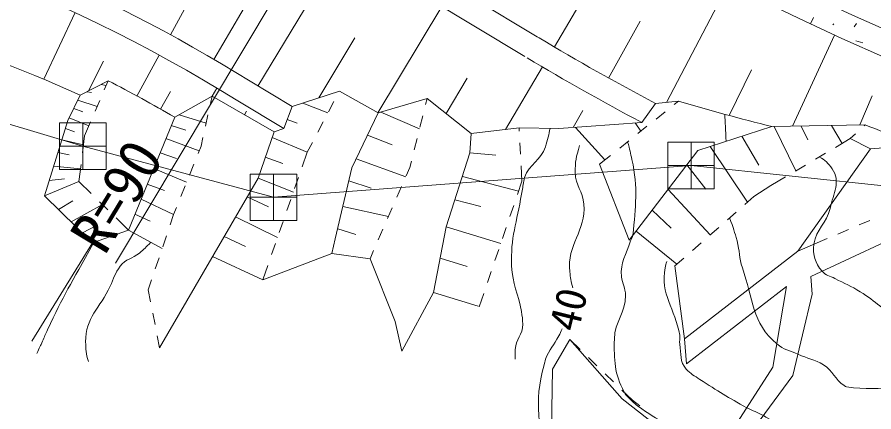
# Model space of a CAD drawing. Units: millimetres, scale not verified. Extents: x 40000 to 680000, y 20000 to 380000.
# Drawn here: x 180828 to 217656, y 263195 to 280174 of the extents above; entities that cross this region are included whole.
import ezdxf
from ezdxf.enums import TextEntityAlignment as Align

# ---------------------------------------------------------------- set-up
doc = ezdxf.new("R2010")
doc.units = ezdxf.units.MM
doc.header["$LTSCALE"] = 1000
doc.linetypes.add('CHAIN', pattern=[18.5, 12, -1.5, 3.5, -1.5])
for name, color, linetype, lineweight in [('M-BGD', 7, 'Continuous', 13), ('M-BMK', 2, 'CHAIN', 13), ('M-BMK-ROW', 30, 'Continuous', 13), ('M-STR-HTXT', 7, 'Continuous', 13)]:
    doc.layers.add(name, color=color, linetype=linetype, lineweight=lineweight)
doc.styles.add('ＭＳ ゴシック', font='')
doc.styles.get('ＭＳ ゴシック').set_extended_font_data('MS Gothic')

msp = doc.modelspace()

# ---------------------------------------------------------------- linework, layer by layer
at = {"layer": 'M-BGD'}
for p, q in [((190770, 285560), (187418, 279415)), ((195018, 284242), (203186, 279331)), ((206999, 284091), (203921, 278891)), ((194793, 283211), (191182, 277206)), ((194491, 283393), (202659, 278482)), ((211411, 281618), (208738, 276507)), ((189287, 278357), (191041, 281348)), ((199078, 280635), (196328, 276060)), ((183330, 280370), (181978, 277500)), ((206250, 277554), (207611, 279997)), ((195345, 279278), (193798, 276704)), ((203186, 279331), (203270, 279280)), ((215959, 279404), (214164, 275483)), ((186939, 278537), (185981, 276781)), ((184547, 278278), (183899, 277002)), ((203412, 278031), (201821, 275344)), ((212402, 277913), (211436, 275943)), ((183543, 276817), (184743, 277440)), ((184743, 277440), (184576, 277050)), ((190840, 277420), (192653, 276330)), ((200176, 277545), (199266, 276031)), ((183832, 276967), (184024, 276927)), ((184437, 277281), (184657, 277239)), ((187421, 276970), (186994, 276218)), ((189414, 277120), (189205, 276772)), ((192653, 276330), (194681, 276993)), ((194681, 276993), (194680, 276992)), ((194680, 276993), (194680, 276992)), ((194681, 276993), (196346, 276050)), ((183440, 276606), (184267, 276330)), ((184379, 276590), (184182, 276131)), ((187602, 275867), (189205, 276772)), ((189205, 276772), (189137, 276459)), ((189205, 276772), (191871, 275240)), ((196346, 276050), (198450, 276677)), ((198450, 276677), (198383, 276410)), ((198450, 276677), (200352, 275171)), ((217582, 276791), (217047, 275537)), ((183261, 276240), (183656, 276095)), ((190318, 276567), (192287, 275383)), ((192287, 275383), (192653, 276330)), ((193108, 276479), (194187, 276051)), ((194448, 276549), (194216, 276106)), ((207676, 275641), (208266, 276461)), ((208266, 276461), (209254, 276558)), ((209254, 276558), (209074, 276414)), ((183065, 275838), (183911, 275500)), ((185610, 271015), (187602, 275868)), ((185610, 271014), (187602, 275867)), ((187791, 275974), (188953, 275616)), ((189030, 275971), (188923, 275482)), ((189030, 275971), (188923, 275483)), ((190694, 276129), (190599, 275971)), ((196465, 276085), (198124, 275371)), ((198262, 275925), (198141, 275440)), ((205146, 276164), (204732, 275425)), ((208683, 276102), (208293, 275789)), ((183985, 275671), (183728, 275073)), ((187455, 275510), (188079, 275316)), ((192434, 275765), (192871, 275610)), ((193983, 275663), (193751, 275221)), ((204116, 275380), (207676, 275641)), ((207396, 275620), (207634, 275263)), ((207902, 275477), (207512, 275165)), ((213275, 275466), (217282, 275542)), ((214537, 275490), (214816, 274901)), ((215828, 275514), (216296, 274744)), ((217282, 275542), (217237, 275500)), ((217282, 275542), (217237, 275500)), ((182905, 275389), (183298, 275238)), ((191871, 275240), (192287, 275383)), ((202404, 275412), (200352, 275171)), ((202404, 275412), (202412, 275271)), ((202404, 275412), (204116, 275380)), ((204830, 275432), (206098, 274036)), ((213368, 275468), (214306, 273567)), ((216870, 275160), (216643, 274948)), ((182750, 274893), (183679, 274679)), ((183728, 275073), (183637, 274338)), ((187224, 274947), (188654, 274417)), ((187224, 274947), (188654, 274417)), ((188817, 274994), (188734, 274617)), ((188817, 274994), (188734, 274618)), ((191785, 274992), (193302, 274365)), ((193519, 274778), (193302, 274365)), ((195892, 275100), (196945, 274682)), ((198020, 274955), (197899, 274469)), ((202439, 274772), (202466, 274273)), ((207121, 274853), (206730, 274541)), ((211985, 275048), (212706, 273801)), ((216643, 274948), (216007, 274573)), ((216643, 274948), (217510, 274508)), ((188734, 274618), (188610, 274309)), ((188734, 274617), (188610, 274308)), ((193302, 274365), (193085, 273741)), ((210614, 274604), (212219, 272210)), ((214390, 270108), (217510, 274508)), ((182580, 274345), (183070, 274252)), ((186972, 274331), (187677, 274095)), ((191496, 274153), (192245, 273885)), ((195404, 274078), (197534, 273304)), ((200289, 274332), (201411, 274237)), ((206340, 274229), (205867, 273852)), ((215577, 274318), (215146, 274064)), ((182401, 273769), (183552, 273648)), ((183576, 273842), (183485, 273107)), ((186700, 273669), (188114, 273077)), ((188423, 273845), (188236, 273381)), ((188423, 273844), (188236, 273381)), ((197707, 273703), (197551, 273344)), ((197778, 273984), (197707, 273703)), ((202493, 273773), (202529, 273118)), ((207140, 270575), (205867, 273852)), ((209618, 273814), (210438, 272767)), ((214716, 273810), (214286, 273555)), ((192920, 273269), (192755, 272797)), ((199967, 273324), (202385, 272695)), ((213855, 273301), (213220, 272925)), ((182004, 272492), (183485, 273107)), ((182206, 273143), (182863, 273222)), ((183485, 273107), (184013, 272587)), ((186423, 272995), (187162, 272710)), ((188049, 272917), (187862, 272453)), ((191186, 273253), (192703, 272647)), ((195090, 273131), (196043, 272818)), ((202529, 273118), (202336, 272549)), ((213220, 272925), (212499, 272456)), ((197351, 272886), (197152, 272427)), ((208810, 272758), (210617, 270806)), ((182611, 271895), (183226, 272267)), ((184369, 272236), (184726, 271885)), ((186157, 272347), (187551, 271680)), ((190719, 272448), (191629, 272020)), ((192590, 272325), (192426, 271853)), ((199646, 272317), (200766, 272023)), ((212499, 272456), (212115, 272119)), ((183148, 271368), (184491, 272116)), ((187676, 271989), (187551, 271680)), ((194834, 272033), (196789, 271595)), ((196952, 271969), (196753, 271511)), ((202174, 272076), (202013, 271602)), ((208127, 271865), (208946, 271096)), ((211739, 271790), (211363, 271460)), ((185082, 271534), (185610, 271014)), ((185891, 271698), (186547, 271398)), ((187551, 271680), (187405, 271247)), ((190215, 271578), (192024, 270702)), ((217484, 271431), (217025, 271235)), ((183634, 270891), (184242, 271214)), ((192261, 271381), (192096, 270909)), ((194609, 271070), (195393, 270829)), ((196553, 271052), (196353, 270594)), ((199276, 271158), (201616, 270434)), ((201852, 271129), (201691, 270656)), ((210987, 271130), (210611, 270801)), ((184063, 270469), (185610, 271014)), ((185610, 271014), (187063, 270227)), ((187246, 270773), (187087, 270299)), ((189728, 270739), (190638, 270312)), ((207444, 270973), (209186, 269552)), ((216565, 271038), (216105, 270842)), ((184063, 270469), (181462, 266236)), ((191932, 270437), (191767, 269965)), ((210235, 270471), (209859, 270142)), ((215645, 270645), (214390, 270108)), ((194362, 270001), (191384, 268869)), ((194362, 270001), (195997, 269777)), ((196154, 270135), (195997, 269777)), ((201530, 270182), (201369, 269709)), ((186927, 269825), (186768, 269351)), ((189233, 269885), (191384, 268869)), ((199010, 269806), (200172, 269446)), ((209483, 269812), (209098, 269475)), ((191602, 269493), (191384, 268869)), ((201208, 269235), (201047, 268762)), ((209098, 269475), (209516, 266340)), ((186609, 268877), (186463, 268443)), ((186463, 268443), (186564, 267935)), ((198720, 268332), (200644, 267736)), ((200886, 268289), (200693, 267720)), ((186660, 267444), (186757, 266954)), ((186854, 266463), (186954, 265955)), ((204590, 266312), (205037, 265877)), ((205395, 265529), (205754, 265180)), ((206112, 264832), (206471, 264483)), ((206829, 264135), (207277, 263700)), ((207277, 263700), (207597, 263462))]:
    msp.add_line(p, q, dxfattribs=at)
for points in [[(222353, 277952), (220468, 278665), (218591, 279438), (216738, 280253), (214912, 281113), (213093, 281997), (211284, 282917), (209510, 283896), (207771, 284911), (202596, 287994), (197442, 291079), (195714, 292090), (193982, 293070), (192218, 294011), (190445, 294898), (188629, 295717), (186799, 296502), (184963, 297235)], [(221954, 276927), (220064, 277642), (218160, 278426), (216282, 279251), (214438, 280121), (212603, 281012), (210768, 281945), (208967, 282940), (207213, 283963), (202032, 287049), (196882, 290132), (195165, 291136), (193452, 292106), (191713, 293033), (189973, 293904), (188186, 294710), (186378, 295485), (184583, 296203)], [(184063, 270469), (182004, 272492), (183009, 275724), (183543, 276817)], [(194362, 270001), (194506, 270632), (195222, 273696), (196346, 276050)], [(186954, 265955), (191186, 273253), (191871, 275241)], [(198720, 268332), (199276, 271158), (200289, 274332), (200352, 275171)], [(207140, 270575), (210094, 274435), (213275, 275466)], [(217510, 274508), (218622, 274589), (218930, 274901)], [(219799, 271289), (214942, 269019), (215006, 268255), (214169, 264754), (212372, 262306), (211661, 260921), (209485, 259080), (208020, 257695)], [(209925, 261733), (211790, 262750), (213315, 265120), (213900, 268593), (209600, 265255), (209516, 266340), (214390, 270108)], [(195997, 269777), (197074, 267084), (197365, 265807), (198720, 268332)], [(207897, 257741), (205238, 258147), (203755, 259848), (203835, 265029), (204590, 266312)], [(207897, 257741), (207534, 259258), (209396, 261743), (206841, 263763), (204590, 266312)]]:
    msp.add_lwpolyline(points, dxfattribs=at)
for centre, radius, start, end in [((154094, 218323), 69589, 58.12697, 95.68741), ((154094, 218323), 68589, 58.12074, 103.54723), ((158266, 221029), 61248, 65.62616, 81.58662), ((256017, 366904), 102275, 238.95287, 242.16708), ((256017, 366904), 103275, 238.95287, 242.09026), ((154094, 218323), 66589, 59.7878, 62.59554), ((237887, 374088), 101647, 253.63888, 255.98745), ((254088, 367698), 99234, 248.22917, 249.24989)]:
    msp.add_arc(centre, radius, start, end, dxfattribs=at)
msp.add_open_spline([(211307, 274829), (211288, 275304), (211264, 275670), (211249, 275993)], degree=3, dxfattribs=at)
for points, knots in [([(202243, 265461), (202224, 265645), (202230, 265714), (202239, 265876), (202262, 266320), (202568, 266522), (202564, 266967), (202563, 267181), (202538, 267301), (202503, 267512), (202375, 268283), (202117, 268688), (202084, 269468), (202032, 270685), (202310, 271355), (202508, 272557), (202546, 272781), (202575, 272905), (202615, 273129), (202626, 273186), (202622, 273221), (202641, 273277), (202840, 273867), (203344, 274004), (203538, 274596), (203638, 274901), (203694, 275138), (203736, 275387)], [0, 0, 0, 0, 1, 1, 1, 2, 2, 2, 3, 3, 3, 4, 4, 4, 5, 5, 5, 6, 6, 6, 7, 7, 7, 8, 8, 8, 9, 9, 9, 9]), ([(207064, 274808), (207177, 274468), (207193, 274345), (207257, 274044), (207524, 272800), (207412, 272055), (207302, 270788), (207293, 270685), (207220, 270647), (207190, 270548), (207012, 269955), (206748, 269626), (206808, 269010), (206839, 268692), (206978, 268529), (206980, 268209), (206986, 267449), (206514, 267083), (206502, 266324), (206487, 265420), (206499, 264848), (206919, 264048), (206999, 263895), (207081, 263831), (207205, 263711), (207380, 263541), (207489, 263456), (207689, 263319), (208526, 262746), (209047, 262508), (209903, 261965), (209983, 261915), (210039, 261900), (210102, 261830), (210171, 261753), (210197, 261694), (210224, 261594), (210409, 260912), (209817, 260051), (210322, 259790), (210785, 259551), (211304, 260020), (211937, 260148), (212390, 260239), (212642, 260322), (213103, 260348), (214755, 260443), (215661, 259749), (217312, 259865)], [0, 0, 0, 0, 1, 1, 1, 2, 2, 2, 3, 3, 3, 4, 4, 4, 5, 5, 5, 6, 6, 6, 7, 7, 7, 8, 8, 8, 9, 9, 9, 10, 10, 10, 11, 11, 11, 12, 12, 12, 13, 13, 13, 14, 14, 14, 15, 15, 15, 16, 16, 16, 16]), ([(204716, 268534), (204623, 268825), (204620, 268952), (204586, 269225), (204442, 270374), (205286, 270973), (205194, 272127), (205150, 272678), (204831, 272939), (204820, 273492), (204810, 273949), (204860, 274164), (205006, 274647)], [0, 0, 0, 0, 1, 1, 1, 2, 2, 2, 3, 3, 3, 4, 4, 4, 4]), ([(272222, 265978), (271817, 265919), (271387, 265855), (270885, 265775), (269913, 265618), (269377, 265472), (268399, 265362), (266569, 265154), (265529, 265181), (263687, 265188), (262180, 265194), (261338, 265274), (259833, 265350), (259148, 265385), (258761, 265380), (258079, 265457), (256947, 265586), (256333, 265792), (255206, 265958), (253453, 266217), (252475, 266510), (250702, 266509), (249787, 266509), (249300, 266217), (248388, 266147), (248104, 266125), (247944, 266137), (247660, 266137), (247319, 266136), (247126, 266109), (246787, 266150), (246164, 266224), (245832, 266379), (245209, 266442), (243979, 266565), (243277, 266556), (242045, 266463), (241177, 266398), (240710, 266204), (239846, 266099), (239512, 266058), (239323, 266056), (238987, 266039), (238216, 265999), (237784, 265955), (237012, 265978), (235712, 266017), (234993, 266247), (233693, 266239), (232727, 266234), (232192, 266072), (231226, 266063), (230310, 266054), (229784, 266004), (228882, 266169), (227891, 266351), (227460, 266880), (226477, 267101), (225896, 267231), (225560, 267310), (224965, 267294), (223621, 267256), (222895, 266864), (221550, 266851), (220459, 266840), (219784, 266799), (218782, 267231), (218047, 267547), (217757, 267945), (217074, 268361), (216663, 268611), (216405, 268703), (215982, 268933), (215764, 269052), (215589, 269057), (215429, 269247), (215125, 269608), (215021, 269936), (215080, 270404), (215163, 271061), (215631, 271303), (215774, 271949), (215919, 272600), (216245, 273108), (215862, 273653), (215694, 273894), (215563, 274025), (215309, 274160)], [0, 0, 0, 0, 1, 1, 1, 2, 2, 2, 3, 3, 3, 4, 4, 4, 5, 5, 5, 6, 6, 6, 7, 7, 7, 8, 8, 8, 9, 9, 9, 10, 10, 10, 11, 11, 11, 12, 12, 12, 13, 13, 13, 14, 14, 14, 15, 15, 15, 16, 16, 16, 17, 17, 17, 18, 18, 18, 19, 19, 19, 20, 20, 20, 21, 21, 21, 22, 22, 22, 23, 23, 23, 24, 24, 24, 25, 25, 25, 26, 26, 26, 27, 27, 27, 28, 28, 28, 29, 29, 29, 29]), ([(272942, 264206), (271214, 263912), (270156, 263605), (268313, 263437), (267510, 263363), (267056, 263462), (266250, 263498), (265285, 263540), (264747, 263610), (263782, 263655), (262625, 263708), (261974, 263678), (260817, 263726), (259404, 263785), (258612, 263821), (257204, 263946), (256266, 264030), (255742, 264091), (254809, 264214), (254317, 264279), (254045, 264344), (253553, 264410), (252544, 264544), (251983, 264782), (250966, 264726), (250442, 264697), (250161, 264565), (249637, 264518), (248915, 264454), (248506, 264470), (247781, 264492), (246711, 264525), (246118, 264654), (245048, 264691), (244194, 264720), (243710, 264790), (242860, 264704), (241911, 264607), (241397, 264427), (240451, 264304), (240021, 264249), (239779, 264208), (239346, 264205), (238887, 264202), (238632, 264253), (238175, 264287), (236749, 264394), (235955, 264559), (234525, 264575), (232508, 264596), (231391, 264214), (229374, 264206), (228184, 264201), (227518, 264279), (226329, 264344), (226012, 264361), (225835, 264390), (225517, 264399), (223621, 264451), (222558, 264459), (220662, 264432), (219029, 264408), (218099, 264034), (216483, 264273), (216439, 264279), (216419, 264300), (216381, 264324), (215967, 264590), (215917, 264965), (215495, 265217), (215094, 265457), (214817, 265487), (214389, 265676), (214029, 265836), (213784, 265865), (213483, 266119), (212411, 267023), (212465, 268066), (212005, 269390), (211853, 269827), (211892, 270105), (211774, 270552), (211669, 270944), (211622, 271082), (211456, 271542)], [0, 0, 0, 0, 1, 1, 1, 2, 2, 2, 3, 3, 3, 4, 4, 4, 5, 5, 5, 6, 6, 6, 7, 7, 7, 8, 8, 8, 9, 9, 9, 10, 10, 10, 11, 11, 11, 12, 12, 12, 13, 13, 13, 14, 14, 14, 15, 15, 15, 16, 16, 16, 17, 17, 17, 18, 18, 18, 19, 19, 19, 20, 20, 20, 21, 21, 21, 22, 22, 22, 23, 23, 23, 24, 24, 24, 25, 25, 25, 26, 26, 26, 27, 27, 27, 28, 28, 28, 28]), ([(184103, 270436), (183126, 268682), (182818, 268215), (182136, 266721), (182049, 266531), (182003, 266423), (181917, 266232), (181824, 266028), (181793, 265964), (181675, 265711)], [0, 0, 0, 0, 1, 1, 1, 2, 2, 2, 3, 3, 3, 3]), ([(186577, 270491), (186361, 270264), (186288, 270197), (186086, 270027), (185787, 269774), (185486, 269781), (185255, 269463), (185034, 269158), (184988, 268939), (184831, 268597), (184404, 267671), (183741, 267231), (183773, 266212), (183783, 265878), (183784, 265705), (183893, 265366)], [0, 0, 0, 0, 1, 1, 1, 2, 2, 2, 3, 3, 3, 4, 4, 4, 5, 5, 5, 5]), ([(217778, 261585), (216221, 261359), (215331, 261957), (213857, 262507), (213702, 262564), (213625, 262619), (213480, 262697), (213407, 262736), (213367, 262759), (213295, 262801), (213142, 262890), (213060, 262947), (212906, 263034), (212636, 263186), (212465, 263231), (212192, 263376), (211383, 263809), (210950, 264091), (210180, 264591), (209938, 264749), (209784, 264823), (209587, 265036), (209295, 265351), (209391, 265679), (209313, 266101), (209286, 266252), (209334, 266342), (209309, 266493), (209118, 267635), (208454, 268257), (208685, 269392), (208708, 269501), (208708, 269556), (208754, 269669)], [0, 0, 0, 0, 1, 1, 1, 2, 2, 2, 3, 3, 3, 4, 4, 4, 5, 5, 5, 6, 6, 6, 7, 7, 7, 8, 8, 8, 9, 9, 9, 10, 10, 10, 11, 11, 11, 11]), ([(203528, 260688), (203316, 262701), (203017, 263510), (203477, 265219), (203502, 265313), (203515, 265366), (203547, 265458), (203694, 265885), (203906, 266065), (204111, 266467), (204172, 266586), (204193, 266625), (204264, 266772)], [0, 0, 0, 0, 1, 1, 1, 2, 2, 2, 3, 3, 3, 4, 4, 4, 4])]:
    msp.add_open_spline(points, degree=3, knots=knots, dxfattribs=at)
at = {"layer": 'M-BMK'}
msp.add_arc((257237, 366242), 90000, 239.09629, 306.67996, dxfattribs=at)
at = {"layer": 'M-BMK-ROW'}
for p, q in [((166707, 279682), (183655, 274623)), ((182655, 273623), (182655, 275623)), ((182655, 275623), (184655, 275623)), ((183655, 275623), (183655, 273623)), ((184655, 275623), (184655, 273623)), ((208797, 272794), (208797, 274794)), ((208797, 274794), (210797, 274794)), ((209797, 274794), (209797, 272794)), ((210797, 274794), (210797, 272794)), ((182655, 274623), (184655, 274623)), ((183655, 274623), (191852, 272425)), ((209797, 273794), (191852, 272425)), ((208797, 273794), (210797, 273794)), ((209797, 273794), (226642, 272012)), ((184655, 273623), (182655, 273623)), ((190852, 271425), (190852, 273425)), ((190852, 273425), (192852, 273425)), ((191852, 273425), (191852, 271425)), ((192852, 273425), (192852, 271425)), ((210797, 272794), (208797, 272794)), ((190852, 272425), (192852, 272425)), ((192852, 271425), (190852, 271425))]:
    msp.add_line(p, q, dxfattribs=at)
at = {"layer": 'M-STR-HTXT'}
for p, q in [((200466, 295333), (185058, 269592)), ((214935, 279891), (215056, 280163)), ((215896, 279849), (215941, 279892)), ((216908, 279899), (216807, 279749)), ((217182, 279061), (216886, 279150))]:
    msp.add_line(p, q, dxfattribs=at)

# ---------------------------------------------------------------- texts
at = {"layer": 'M-BGD', "style": 'ＭＳ ゴシック'}
msp.add_text('40', height=1320, rotation=76.235, dxfattribs=at).set_placement((204513, 267605), align=Align.MIDDLE_CENTER)
at = {"layer": 'M-STR-HTXT', "style": 'ＭＳ ゴシック'}
msp.add_text('R=90', height=1833, rotation=58.773, dxfattribs=at).set_placement((185058, 269592), align=Align.BOTTOM_LEFT)

doc.saveas('drawing.dxf')
